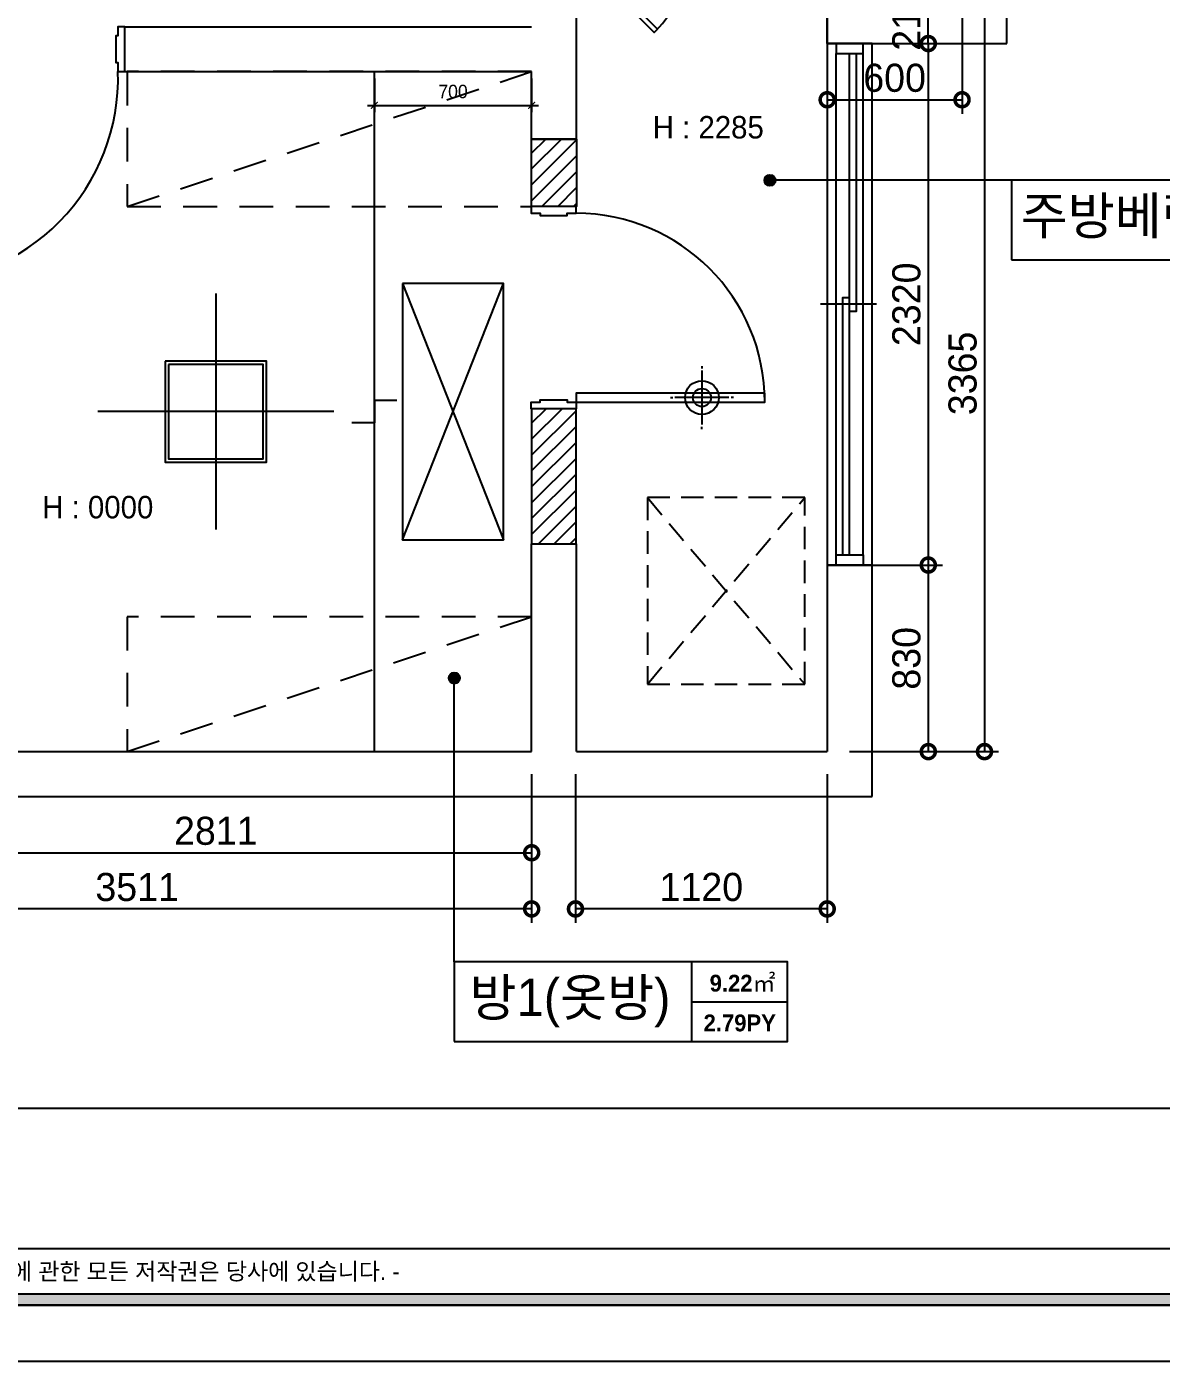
# Model space of a CAD drawing. Header units: millimetres. Extents: x 302328 to 345828, y 111587 to 154829.
# Drawn here: x 336333 to 341382, y 123118 to 129056 of the extents above; entities that cross this region are included whole.
import ezdxf
from ezdxf.enums import TextEntityAlignment as Align

# ---------------------------------------------------------------- set-up
doc = ezdxf.new("R2010")
doc.units = ezdxf.units.MM
doc.header["$LTSCALE"] = 100
doc.header["$PDMODE"] = 3
doc.linetypes.add('DASHEDX2', pattern=[1.5, 1, -0.5])
doc.linetypes.add('HID', pattern=[2.5, 1.5, -1])
doc.layers.get('DEFPOINTS').update_dxf_attribs({"color": 248})
for name, color, linetype in [('0-ELC TEXT', 7, 'Continuous'), ('03-TEXT', 3, 'Continuous'), ('03-WAL NEW', 3, 'Continuous'), ('06-FUR', 6, 'Continuous'), ('06-LIGHT', 4, 'Continuous'), ('07-DIM', 5, 'Continuous'), ('07-DIM WAL', 5, 'Continuous'), ('C-WALL1', 2, 'Continuous'), ('C-WIN', 4, 'Continuous'), ('CEIL-DOOR', 6, 'Continuous'), ('CO-DO-FR', 7, 'Continuous'), ('CO-DOOR', 8, 'Continuous'), ('F-SYM', 7, 'Continuous'), ('FORM(YOURNAME)-11', 1, 'Continuous'), ('HAT', 5, 'Continuous'), ('RC-LIGHT', 7, 'Continuous'), ('U-LANP', 6, 'Continuous')]:
    doc.layers.add(name, color=color, linetype=linetype)
doc.styles.add('HY 울릉도 L', font='')
doc.styles.add('HY울릉도L', font='Expo M.ttf')
doc.styles.add('YOURNAME', font='HY울릉도M.TTF')
doc.styles.add('넥슨고딕', font='NEXONLv1GothicBold.ttf')
doc.styles.add('코레일둥고', font='Korail_Round_Gothic_Medium.ttf')
doc.styles.get('HY 울릉도 L').set_extended_font_data('HY울릉도L')
doc.dimstyles.new('30', dxfattribs={"dimscale": 30, "dimtxt": 2, "dimasz": 1, "dimexe": 1, "dimexo": 1, "dimgap": 1, "dimtad": 1, "dimdec": 0, "dimrnd": 0.05, "dimdsep": 46, "dimlunit": 6, "dimtxsty": 'HY 울릉도 L', "dimblk": 'ARCHTICK', "dimcen": 2.5, "dimdle": 1, "dimclrd": 133, "dimclre": 133, "dimclrt": 30, "dimadec": 0, "dimazin": 0, "dimtfac": 1, "dimtdec": 0, "dimtix": 1, "dimtmove": 2, "dimatfit": 3, "dimldrblk": 'ARCHTICK', "dimfxl": 0, "dimlwd": -1, "dimlwe": -1, "dimarcsym": 0})
doc.dimstyles.new('50', dxfattribs={"dimscale": 50, "dimtxt": 2.5, "dimasz": 2.5, "dimexe": 1.25, "dimexo": 2, "dimtad": 1, "dimdec": 0, "dimtxsty": 'HY울릉도L', "dimblk": 'DOTSMALL', "dimcen": 2.5, "dimclrd": 1, "dimclre": 1, "dimclrt": 2, "dimadec": 0, "dimazin": 0, "dimtfac": 1, "dimtdec": 0, "dimtix": 1, "dimtmove": 0, "dimatfit": 3, "dimldrblk": 'DOTSMALL', "dimfxl": 0, "dimarcsym": 0})
pattern_1 = [(45, (30964.463, -18467.905), (-35.355339, 35.355339), [])]

# ---------------------------------------------------------------- blocks, each defined once
blk = doc.blocks.new('D-001')
at = {"layer": 'CO-DO-FR'}
for points in [[(0, 200), (0, 0), (30, 0), (30, 40), (40, 40), (40, 160), (30, 160), (30, 200), (0, 200)], [(900, 200), (900, 0), (870, 0), (870, 40), (860, 40), (860, 160), (870, 160), (870, 200), (900, 200)]]:
    blk.add_lwpolyline(points, close=True, dxfattribs=at)
at = {"layer": 'CO-DOOR'}
blk.add_lwpolyline([(830, 1040), (830, 200), (870, 200), (870, 1040)], close=True, dxfattribs=at)
blk.add_arc((870, 200), 840, 90, 180, dxfattribs=at)
blk = doc.blocks.new('FLOORPLAN')
at = {"layer": 'C-WALL1'}
for p, q in [((339582.6, 99519.1), (339582.6, 99734.1)), ((340382.6, 99519.1), (340382.6, 99734.1)), ((338467.6, 99094.1), (338467.6, 99639.1)), ((336456.6, 99594.1), (338267.6, 99594.1)), ((336456.6, 99394.1), (336456.6, 99594.1)), ((339582.6, 99519.1), (340382.6, 99519.1)), ((336456.6, 99394.1), (338267.6, 99394.1)), ((338267.6, 99094.1), (338267.6, 99394.1)), ((338467.6, 99094.1), (338267.6, 99094.1)), ((338267.6, 96369.1), (338267.6, 97294.1)), ((338267.6, 97294.1), (338467.6, 97294.1)), ((338467.6, 96369.1), (338467.6, 97294.1)), ((339782.6, 96169.1), (339782.6, 97199.1)), ((334756.6, 96369.1), (338267.6, 96369.1)), ((338467.6, 96369.1), (339582.6, 96369.1)), ((327876.6, 96169.1), (339782.6, 96169.1))]:
    blk.add_line(p, q, dxfattribs=at)
blk.add_lwpolyline([(339782.6, 97199.1), (339582.6, 97199.1), (339582.6, 96369.1)], dxfattribs=at)
at = {"layer": 'C-WIN'}
for p, q in [((339622.6, 97244.1), (339622.6, 99474.1)), ((339682.6, 97244.1), (339682.6, 99474.1)), ((339742.6, 97244.1), (339742.6, 99474.1)), ((339802.6, 98359.1), (339552.6, 98359.1))]:
    blk.add_line(p, q, dxfattribs=at)
for points in [[(339582.6, 99519.1), (339582.6, 97199.1), (339782.6, 97199.1), (339782.6, 99519.1)], [(339622.6, 99474.1), (339742.6, 99474.1), (339742.6, 99519.1), (339622.6, 99519.1)], [(339742.6, 97199.1), (339622.6, 97199.1), (339622.6, 97244.1), (339742.6, 97244.1)]]:
    blk.add_lwpolyline(points, close=True, dxfattribs=at)
for points in [[(339682.6, 98329.1), (339712.6, 98329.1), (339712.6, 99474.1)], [(339652.6, 97244.1), (339652.6, 98389.1), (339682.6, 98389.1)]]:
    blk.add_lwpolyline(points, dxfattribs=at)
at = {"layer": 'CO-DO-FR'}
blk.add_lwpolyline([(336456.6, 99394.1), (336456.6, 99594.1), (336426.6, 99594.1), (336426.6, 99554.1), (336416.6, 99554.1), (336416.6, 99434.1), (336426.6, 99434.1), (336426.6, 99394.1), (336456.6, 99394.1)], close=True, dxfattribs=at)
at = {"layer": 'CO-DOOR'}
blk.add_arc((335516.6, 99364.5), 910.5, 269.3707, 1.86142, dxfattribs=at)
blk = doc.blocks.new('fdsffe')
at = {"layer": '03-WAL NEW'}
h = blk.add_hatch(dxfattribs=at)
h.set_pattern_fill('_USER', color=256, scale=50, angle=45, pattern_type=0)
h.set_pattern_definition(pattern_1)
h.paths.add_polyline_path([(348044.8, 126448.1), (348244.8, 126448.1), (348244.8, 126148.1), (348044.8, 126148.1)])
h = blk.add_hatch(dxfattribs=at)
h.set_pattern_fill('_USER', color=256, scale=50, angle=45, pattern_type=0)
h.set_pattern_definition(pattern_1)
h.paths.add_polyline_path([(348044.8, 124648.1), (348242.3, 124648.1), (348242.3, 125248.1), (348044.8, 125248.1)])
for points in [[(348044.8, 126448.1), (348244.8, 126448.1), (348244.8, 126148.1), (348044.8, 126148.1)], [(348044.8, 124648.1), (348242.3, 124648.1), (348242.3, 125248.1), (348044.8, 125248.1)]]:
    blk.add_lwpolyline(points, close=True, dxfattribs=at)
at = {"layer": '06-FUR', "color": 8, "linetype": 'DASHEDX2'}
for p, q in [((348559.8, 124023.1), (349259.8, 124853.1)), ((348559.8, 124853.1), (349259.8, 124023.1))]:
    blk.add_line(p, q, dxfattribs=at)
at = {"layer": '06-FUR', "color": 8}
blk.add_lwpolyline([(348264.8, 127248.1), (348590, 126922.8), (348604.2, 126937), (348278.9, 127262.2), (348264.8, 127248.1)], dxfattribs=at)
at = {"layer": '06-FUR', "color": 8, "linetype": 'HID'}
for points in [[(346244.8, 126148.1), (348044.8, 126148.1), (348044.8, 126748.1), (346244.8, 126748.1), (346244.8, 126148.1), (348044.8, 126748.1)], [(346244.8, 123723.1), (348044.8, 123723.1), (348044.8, 124323.1), (346244.8, 124323.1), (346244.8, 123723.1), (348044.8, 124323.1)]]:
    blk.add_lwpolyline(points, dxfattribs=at)
at = {"layer": '06-FUR', "color": 8, "linetype": 'DASHEDX2'}
blk.add_lwpolyline([(348559.8, 124023.1), (349259.8, 124023.1), (349259.8, 124853.1), (348559.8, 124853.1)], close=True, dxfattribs=at)
at = {"layer": '06-FUR', "color": 8}
blk.add_arc((348300.4, 127233.6), 424.6, 314.32522, 1.95386, dxfattribs=at)
blk.add_blockref('FLOORPLAN', (9777.2, 27354))
at = {"layer": 'CO-DOOR', "color": 8, "rotation": 270}
blk.add_blockref('D-001', (348042.3, 126148.1), dxfattribs=at)
blk = doc.blocks.new('FORM-PLAN')
at = {"layer": 'FORM(YOURNAME)-11'}
h = blk.add_hatch(color=256, dxfattribs=at)
h.dxf.hatch_style = 1
h.paths.add_polyline_path([(-71444, 55115), (10556, 55115), (10556, 54915), (-71444, 54915)])
h.paths.add_polyline_path([(-71444, -2085), (10556, -2085), (10556, -2285), (-71444, -2285)])
at = {"layer": 'DEFPOINTS', "color": 158}
blk.add_line((1346, -1285), (-71444, -1285), dxfattribs=at)
for points in [[(-71444, -2285), (10556, -2285), (10556, 55115), (-71444, 55115)], [(-69444, 53115), (-64, 53115), (-64, 1215), (-69444, 1215)]]:
    blk.add_lwpolyline(points, close=True, dxfattribs=at)
at = {"layer": 'FORM(YOURNAME)-11', "color": 250}
blk.add_lwpolyline([(-72444, -3285), (11556, -3285), (11556, 56115), (-72444, 56115)], close=True, dxfattribs=at)
at = {"layer": 'FORM(YOURNAME)-11'}
blk.add_lwpolyline([(-71444, -2085), (10556, -2085), (10556, -2285), (-71444, -2285)], close=True, dxfattribs=at)
at = {"layer": 'FORM(YOURNAME)-11', "color": 1, "style": 'YOURNAME'}
blk.add_text("- 본 도서는 어떠한 경우에도 무단으로 도용할 수 없으며 도용시 '지적재산권' 보호에 관한 법률에 의거, 법적 분쟁이 발생합니다.  또한 본 도서에 관한 모든 저작권은 당사에 있습니다. -", height=300, dxfattribs=at).set_placement((-32990, -1685), align=Align.MIDDLE_CENTER)
at = {"layer": 'FORM(YOURNAME)-11', "color": 3, "style": 'YOURNAME'}
for tag, height, p in [('1', 450, (9905, 18188)), ('2', 450, (9905, 17544)), ('3', 450, (9905, 16257)), ('4', 450, (9905, 14326)), ('5', 515, (9905, 12009)), ('6', 515, (9905, 9757)), ('7', 515, (9905, 7504)), ('8', 515, (9905, 5252)), ('9', 515, (9905, 2999)), ('10', 515, (5655, 811)), ('11', 515, (9905, 747)), ('12', 515, (5655, -1441)), ('13', 515, (9905, -1441))]:
    blk.add_attdef(tag, text='', height=height, dxfattribs=at).set_placement(p, align=Align.MIDDLE_RIGHT)
blk = doc.blocks.new('*U957')
at = {"layer": 'F-SYM', "xscale": 0.2500000000000001, "yscale": 0.2500000000000001, "zscale": 0.2500000000000001}
blk.add_blockref('FORM-PLAN', (342438.8, 123939.3), dxfattribs=at)
blk = doc.blocks.new('_DOTSMALL')
at = {"color": 0, "linetype": 'ByBlock', "const_width": 0.5}
blk.add_lwpolyline([(-0.0625, 0, 1), (0.0625, 0, 1)], format="xyb", close=True, dxfattribs=at)
blk = doc.blocks.new('*D858')
at = {"layer": '07-DIM', "color": 1, "lineweight": -2}
for p, q in [((339895.3, 129095.6), (339895.3, 128668.1)), ((340495.3, 129095.6), (340495.3, 128668.1)), ((339895.3, 128730.6), (340495.3, 128730.6))]:
    blk.add_line(p, q, dxfattribs=at)
at = {"layer": 'DEFPOINTS', "color": 0}
for p in [(339895.3, 129195.6), (340495.3, 129195.6), (340495.3, 128730.6)]:
    blk.add_point(p, dxfattribs=at)
at = {"layer": '07-DIM', "color": 1, "lineweight": -2, "xscale": 125, "yscale": 125, "zscale": 125, "rotation": 180}
blk.add_blockref('_DOTSMALL', (339895.3, 128730.6), dxfattribs=at)
at = {"layer": '07-DIM', "color": 1, "lineweight": -2, "xscale": 125, "yscale": 125, "zscale": 125}
blk.add_blockref('_DOTSMALL', (340495.3, 128730.6), dxfattribs=at)
at = {"layer": '07-DIM', "color": 2, "insert": (340195.3, 128827.5), "char_height": 125, "attachment_point": 5, "style": 'HY울릉도L'}
blk.add_mtext('600', dxfattribs=at)
blk = doc.blocks.new('*D859')
at = {"layer": '07-DIM', "color": 1, "lineweight": -2}
for p, q in [((339995.3, 129195.6), (340657.8, 129195.6)), ((340595.3, 129195.6), (340595.3, 125830.6)), ((339995.3, 125830.6), (340657.8, 125830.6))]:
    blk.add_line(p, q, dxfattribs=at)
at = {"layer": 'DEFPOINTS', "color": 0}
for p in [(339895.3, 129195.6), (339895.3, 125830.6), (340595.3, 125830.6)]:
    blk.add_point(p, dxfattribs=at)
at = {"layer": '07-DIM', "color": 1, "lineweight": -2, "xscale": 125, "yscale": 125, "zscale": 125}
for p, rotation in [((340595.3, 129195.6), 90), ((340595.3, 125830.6), 270)]:
    blk.add_blockref('_DOTSMALL', p, dxfattribs=dict(at, rotation=rotation))
at = {"layer": '07-DIM', "color": 2, "insert": (340498.4, 127513.1), "char_height": 125, "attachment_point": 5, "rotation": 90, "style": 'HY울릉도L'}
blk.add_mtext('3365', dxfattribs=at)
blk = doc.blocks.new('*D860')
at = {"layer": '07-DIM', "color": 1, "lineweight": -2}
for p, q in [((340345.3, 129195.6), (340345.3, 129320.6)), ((339995.3, 129195.6), (340407.8, 129195.6)), ((340345.3, 128980.6), (340345.3, 129195.6)), ((339995.3, 128980.6), (340407.8, 128980.6)), ((340345.3, 128980.6), (340345.3, 128855.6))]:
    blk.add_line(p, q, dxfattribs=at)
at = {"layer": 'DEFPOINTS', "color": 0}
for p in [(339895.3, 129195.6), (340345.3, 129195.6), (339895.3, 128980.6)]:
    blk.add_point(p, dxfattribs=at)
at = {"layer": '07-DIM', "color": 1, "lineweight": -2, "xscale": 125, "yscale": 125, "zscale": 125}
for p, rotation in [((340345.3, 129195.6), 270), ((340345.3, 128980.6), 90)]:
    blk.add_blockref('_DOTSMALL', p, dxfattribs=dict(at, rotation=rotation))
at = {"layer": '07-DIM', "color": 2, "insert": (340248.4, 129088.1), "char_height": 125, "attachment_point": 5, "rotation": 90, "style": 'HY울릉도L'}
blk.add_mtext('215', dxfattribs=at)
blk = doc.blocks.new('*D861')
at = {"layer": '07-DIM', "color": 1, "lineweight": -2}
for p, q in [((339995.3, 128980.6), (340407.8, 128980.6)), ((340345.3, 128980.6), (340345.3, 126660.6)), ((340035.3, 126660.6), (340407.8, 126660.6))]:
    blk.add_line(p, q, dxfattribs=at)
at = {"layer": 'DEFPOINTS', "color": 0}
for p in [(339895.3, 128980.6), (339935.3, 126660.6), (340345.3, 126660.6)]:
    blk.add_point(p, dxfattribs=at)
at = {"layer": '07-DIM', "color": 1, "lineweight": -2, "xscale": 125, "yscale": 125, "zscale": 125}
for p, rotation in [((340345.3, 128980.6), 90), ((340345.3, 126660.6), 270)]:
    blk.add_blockref('_DOTSMALL', p, dxfattribs=dict(at, rotation=rotation))
at = {"layer": '07-DIM', "color": 2, "insert": (340248.3, 127820.6), "char_height": 125, "attachment_point": 5, "rotation": 90, "style": 'HY울릉도L'}
blk.add_mtext('2320', dxfattribs=at)
blk = doc.blocks.new('*D862')
at = {"layer": '07-DIM', "color": 1, "lineweight": -2}
for p, q in [((339995.3, 126660.6), (340407.8, 126660.6)), ((340345.3, 126660.6), (340345.3, 125830.6)), ((339995.3, 125830.6), (340407.8, 125830.6))]:
    blk.add_line(p, q, dxfattribs=at)
at = {"layer": 'DEFPOINTS', "color": 0}
for p in [(339895.3, 126660.6), (339895.3, 125830.6), (340345.3, 125830.6)]:
    blk.add_point(p, dxfattribs=at)
at = {"layer": '07-DIM', "color": 1, "lineweight": -2, "xscale": 125, "yscale": 125, "zscale": 125}
for p, rotation in [((340345.3, 126660.6), 90), ((340345.3, 125830.6), 270)]:
    blk.add_blockref('_DOTSMALL', p, dxfattribs=dict(at, rotation=rotation))
at = {"layer": '07-DIM', "color": 2, "insert": (340248.3, 126245.6), "char_height": 125, "attachment_point": 5, "rotation": 90, "style": 'HY울릉도L'}
blk.add_mtext('830', dxfattribs=at)
blk = doc.blocks.new('*D863')
at = {"layer": '07-DIM', "color": 1, "lineweight": -2}
for p, q in [((338775.3, 125730.6), (338775.3, 125068.1)), ((339895.3, 125730.6), (339895.3, 125068.1)), ((339895.3, 125130.6), (338775.3, 125130.6))]:
    blk.add_line(p, q, dxfattribs=at)
at = {"layer": 'DEFPOINTS', "color": 0}
for p in [(338775.3, 125830.6), (339895.3, 125830.6), (338775.3, 125130.6)]:
    blk.add_point(p, dxfattribs=at)
at = {"layer": '07-DIM', "color": 1, "lineweight": -2, "xscale": 125, "yscale": 125, "zscale": 125, "rotation": 180}
blk.add_blockref('_DOTSMALL', (338775.3, 125130.6), dxfattribs=at)
at = {"layer": '07-DIM', "color": 1, "lineweight": -2, "xscale": 125, "yscale": 125, "zscale": 125}
blk.add_blockref('_DOTSMALL', (339895.3, 125130.6), dxfattribs=at)
at = {"layer": '07-DIM', "color": 2, "insert": (339335.3, 125227.6), "char_height": 125, "attachment_point": 5, "style": 'HY울릉도L'}
blk.add_mtext('1120', dxfattribs=at)
blk = doc.blocks.new('*D864')
at = {"layer": '07-DIM', "color": 1, "lineweight": -2}
for p, q in [((335069.3, 125730.6), (335069.3, 125068.1)), ((338580.3, 125730.6), (338580.3, 125068.1)), ((338580.3, 125130.6), (335069.3, 125130.6))]:
    blk.add_line(p, q, dxfattribs=at)
at = {"layer": 'DEFPOINTS', "color": 0}
for p in [(335069.3, 125830.6), (338580.3, 125830.6), (335069.3, 125130.6)]:
    blk.add_point(p, dxfattribs=at)
at = {"layer": '07-DIM', "color": 1, "lineweight": -2, "xscale": 125, "yscale": 125, "zscale": 125, "rotation": 180}
blk.add_blockref('_DOTSMALL', (335069.3, 125130.6), dxfattribs=at)
at = {"layer": '07-DIM', "color": 1, "lineweight": -2, "xscale": 125, "yscale": 125, "zscale": 125}
blk.add_blockref('_DOTSMALL', (338580.3, 125130.6), dxfattribs=at)
at = {"layer": '07-DIM', "color": 2, "insert": (336824.8, 125227.5), "char_height": 125, "attachment_point": 5, "style": 'HY울릉도L'}
blk.add_mtext('3511', dxfattribs=at)
blk = doc.blocks.new('*D866')
at = {"layer": '07-DIM', "color": 1, "lineweight": -2}
for p, q in [((335769.3, 125730.6), (335769.3, 125318.1)), ((338580.3, 125730.6), (338580.3, 125318.1)), ((335769.3, 125380.6), (338580.3, 125380.6))]:
    blk.add_line(p, q, dxfattribs=at)
at = {"layer": 'DEFPOINTS', "color": 0}
for p in [(335769.3, 125830.6), (338580.3, 125830.6), (338580.3, 125380.6)]:
    blk.add_point(p, dxfattribs=at)
at = {"layer": '07-DIM', "color": 1, "lineweight": -2, "xscale": 125, "yscale": 125, "zscale": 125, "rotation": 180}
blk.add_blockref('_DOTSMALL', (335769.3, 125380.6), dxfattribs=at)
at = {"layer": '07-DIM', "color": 1, "lineweight": -2, "xscale": 125, "yscale": 125, "zscale": 125}
blk.add_blockref('_DOTSMALL', (338580.3, 125380.6), dxfattribs=at)
at = {"layer": '07-DIM', "color": 2, "insert": (337174.8, 125477.5), "char_height": 125, "attachment_point": 5, "style": 'HY울릉도L'}
blk.add_mtext('2811', dxfattribs=at)
blk = doc.blocks.new('GSGERR')
at = {"layer": '06-LIGHT', "color": 1}
for p, q in [((760430.8, -70534.6), (760430.8, -71934.6)), ((759730.8, -71234.6), (761130.8, -71234.6))]:
    blk.add_line(p, q, dxfattribs=at)
at = {"layer": '06-LIGHT'}
for points in [[(760130.8, -71534.6), (760730.8, -71534.6), (760730.8, -70934.6), (760130.8, -70934.6)], [(760150.8, -71514.6), (760710.8, -71514.6), (760710.8, -70954.6), (760150.8, -70954.6)]]:
    blk.add_lwpolyline(points, close=True, dxfattribs=at)
blk = doc.blocks.new('매입등')
at = {"layer": 'HAT', "color": 1}
for p, q in [((0, 140), (0, 130)), ((0, 120), (0, -120)), ((-140, 0), (-130, 0)), ((120, 0), (-120, 0)), ((140, 0), (130, 0)), ((-140, 0), (-130, 0)), ((0, -140), (0, -130))]:
    blk.add_line(p, q, dxfattribs=at)
blk.add_circle((0, 0), 40, dxfattribs=at)
at = {"layer": 'U-LANP'}
blk.add_circle((0, 0), 75, dxfattribs=at)
blk = doc.blocks.new('A$C59950440')
at = {"layer": 'CEIL-DOOR'}
blk.add_blockref('매입등', (140, 140), dxfattribs=at)
blk = doc.blocks.new('_ArchTick')
at = {"color": 0, "linetype": 'ByBlock', "const_width": 0.15}
blk.add_lwpolyline([(-0.5, -0.5), (0.5, 0.5)], dxfattribs=at)
blk = doc.blocks.new('*D945')
at = {"layer": '07-DIM WAL', "color": 133}
for p, q in [((337880.3, 128825.6), (337880.3, 128675.6)), ((338580.3, 128825.6), (338580.3, 128675.6)), ((337850.3, 128705.6), (338610.3, 128705.6))]:
    blk.add_line(p, q, dxfattribs=at)
at = {"layer": 'DEFPOINTS', "color": 0}
for p in [(337880.3, 128855.6), (338580.3, 128855.6), (338580.3, 128705.6)]:
    blk.add_point(p, dxfattribs=at)
at = {"layer": '07-DIM WAL', "color": 133, "xscale": 30, "yscale": 30, "zscale": 30, "rotation": 180}
blk.add_blockref('_ArchTick', (337880.3, 128705.6), dxfattribs=at)
at = {"layer": '07-DIM WAL', "color": 133, "xscale": 30, "yscale": 30, "zscale": 30}
blk.add_blockref('_ArchTick', (338580.3, 128705.6), dxfattribs=at)
at = {"layer": '07-DIM WAL', "color": 30, "insert": (338230.3, 128766.9), "char_height": 60, "attachment_point": 5, "style": 'HY 울릉도 L'}
blk.add_mtext('700', dxfattribs=at)

msp = doc.modelspace()

# ---------------------------------------------------------------- hatches: boundary and pattern name
at = {"layer": '0-ELC TEXT'}
h = msp.add_hatch(color=256, dxfattribs=at)
h.dxf.hatch_style = 1
edge = h.paths.add_edge_path()
edge.add_arc((339640.7, 128372.1), 25, -180, 180)
h = msp.add_hatch(color=256, dxfattribs=at)
h.dxf.hatch_style = 1
edge = h.paths.add_edge_path()
edge.add_arc((338236.1, 126157.5), 25, 180, 540, ccw=False)

# ---------------------------------------------------------------- linework, layer by layer
for p, q in [((340715.4, 128372.1), (339640.7, 128372.1)), ((339293.3, 124540.9), (339293.3, 124894.7)), ((339293.3, 124717.8), (339718, 124717.8))]:
    msp.add_line(p, q, dxfattribs=at)
for points in [[(340715.4, 128018.4), (342297.3, 128018.4), (342297.3, 128372.1), (340715.4, 128372.1)], [(338236.1, 124540.9), (339718, 124540.9), (339718, 124894.7), (338236.1, 124894.7)]]:
    msp.add_lwpolyline(points, close=True, dxfattribs=at)
msp.add_lwpolyline([(338236.1, 124894.7), (338236.1, 126157.5)], dxfattribs=at)
for centre in [(339640.7, 128372.1), (338236.1, 126157.5)]:
    msp.add_circle(centre, 25, dxfattribs=at)
at = {"layer": 'RC-LIGHT'}
for p, q in [((337880.3, 125830.6), (337880.3, 128855.6)), ((338005.3, 126773.1), (338455.3, 127913.1)), ((338005.3, 127913.1), (338455.3, 126773.1))]:
    msp.add_line(p, q, dxfattribs=at)
msp.add_lwpolyline([(338005.3, 127913.1), (338005.3, 126773.1), (338455.3, 126773.1), (338455.3, 127913.1)], close=True, dxfattribs=at)
msp.add_lwpolyline([(337980.3, 127393.1), (337880.3, 127393.1), (337880.3, 127293.1), (337780.3, 127293.1)], dxfattribs=at)

# ---------------------------------------------------------------- block references
msp.add_blockref('fdsffe', (-9464.5, 2107.5))
at = {"layer": '06-LIGHT', "xscale": 0.75, "yscale": 0.75, "zscale": 0.75, "rotation": 270}
msp.add_blockref('GSGERR', (390600.8, 697666.2), dxfattribs=at)
at = {"layer": '07-DIM WAL'}
msp.add_blockref('*U957', (0, 0), dxfattribs=at)
at = {"layer": 'RC-LIGHT'}
msp.add_blockref('A$C59950440', (339197.8, 127265.6), dxfattribs=at)

# ---------------------------------------------------------------- texts
at = {"layer": '0-ELC TEXT', "style": '코레일둥고'}
for s, p in [('H : 2285', (339118.8, 128558.2)), ('H : 0000', (336402.4, 126868.1))]:
    msp.add_text(s, height=100, dxfattribs=at).set_placement(p)
at = {"layer": '03-TEXT'}
for s, height, style, p in [('주방베란다', 166.67, '코레일둥고', (341279.1, 128131.3)), ('방1(옷방)', 166.67, '코레일둥고', (338750.8, 124653.9)), ('9.22㎡', 75, '넥슨고딕', (339519, 124762.9)), ('2.79PY', 75, '넥슨고딕', (339506.2, 124586))]:
    msp.add_text(s, height=height, dxfattribs=dict(at, style=style)).set_placement(p, align=Align.CENTER)

# ---------------------------------------------------------------- dimensions: what is measured, and where the dimension line sits
at = {"layer": '07-DIM'}
for base, p1, p2, picture, middle in [((340345.3, 129195.6), (339895.3, 128980.6), (339895.3, 129195.6), '*D860', (340248.4, 129088.1)), ((340595.3, 125830.6), (339895.3, 129195.6), (339895.3, 125830.6), '*D859', (340498.4, 127513.1)), ((340345.3, 126660.6), (339895.3, 128980.6), (339935.3, 126660.6), '*D861', (340248.3, 127820.6)), ((340345.3, 125830.6), (339895.3, 126660.6), (339895.3, 125830.6), '*D862', (340248.3, 126245.6))]:
    dim = msp.add_linear_dim(base=base, p1=p1, p2=p2, angle=90, dimstyle='50', dxfattribs=at)
    dim.commit()
    dim.dimension.update_dxf_attribs({"geometry": picture, "text_midpoint": middle})
for base, p1, p2, picture, middle in [((340495.3, 128730.6), (339895.3, 129195.6), (340495.3, 129195.6), '*D858', (340195.3, 128827.5)), ((335069.3, 125130.6), (338580.3, 125830.6), (335069.3, 125830.6), '*D864', (336824.8, 125227.5)), ((338580.3, 125380.6), (335769.3, 125830.6), (338580.3, 125830.6), '*D866', (337174.8, 125477.5)), ((338775.3, 125130.6), (339895.3, 125830.6), (338775.3, 125830.6), '*D863', (339335.3, 125227.6))]:
    dim = msp.add_linear_dim(base=base, p1=p1, p2=p2, dimstyle='50', dxfattribs=at)
    dim.commit()
    dim.dimension.update_dxf_attribs({"geometry": picture, "text_midpoint": middle})
at = {"layer": '07-DIM WAL'}
dim = msp.add_linear_dim(base=(338580.3, 128705.6), p1=(337880.3, 128855.6), p2=(338580.3, 128855.6), dimstyle='30', dxfattribs=at)
dim.commit()
dim.dimension.update_dxf_attribs({"geometry": '*D945', "text_midpoint": (338230.3, 128766.9)})

doc.saveas('drawing.dxf')
